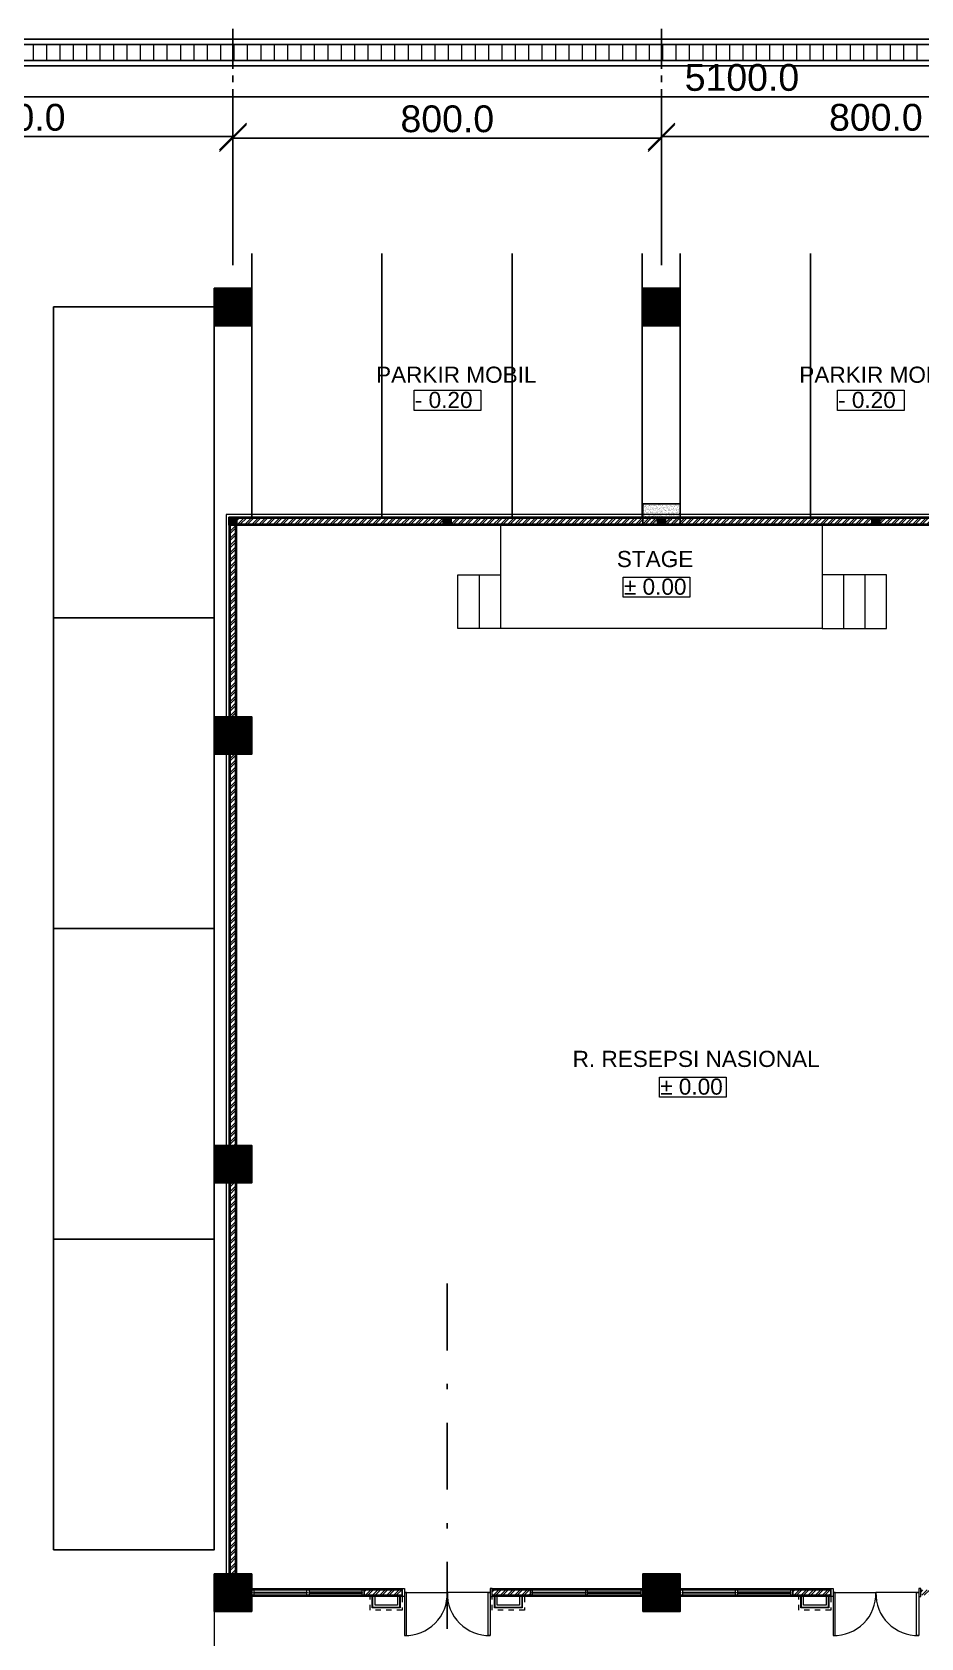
# Model space of a CAD drawing. Header units: inches. Extents: x 249 to 1192, y -18 to 440.
# Drawn here: x 777.6 to 794.19, y 248.33 to 278.3 of the extents above; entities that cross this region are included whole.
import ezdxf

# ---------------------------------------------------------------- set-up
doc = ezdxf.new("R2010")
doc.units = ezdxf.units.IN
doc.header["$MEASUREMENT"] = 0
for name, pattern in [('CENTER2', [1.125, 0.75, -0.125, 0.125, -0.125]), ('DASHDOT', [1, 0.5, -0.25, 0, -0.25]), ('DASHED2', [0.375, 0.25, -0.125])]:
    doc.linetypes.add(name, pattern=pattern)
for name, color, linetype, lineweight in [('ARSIR BETON', 8, 'Continuous', 0), ('DIMENSI', 85, 'Continuous', 20), ('DINDING', 6, 'Continuous', 0), ('DINDING2', 137, 'Continuous', 20), ('KACA', 141, 'Continuous', 30), ('KUSEN', 16, 'Continuous', 15), ('PARTISI', 113, 'Continuous', 15), ('TEXT (KET. RUANG)', 7, 'Continuous', 5), ('TEXT (KETERANGAN)', 7, 'Continuous', 25)]:
    doc.layers.add(name, color=color, linetype=linetype, lineweight=lineweight)
for name, color, linetype in [('ARSIR DINDING', 64, 'Continuous'), ('AS', 15, 'CENTER2'), ('KENDARAAN', 9, 'Continuous'), ('KOLOM', 5, 'Continuous'), ('SALURAN', 117, 'Continuous')]:
    doc.layers.add(name, color=color, linetype=linetype)
doc.styles.get("Standard").update_dxf_attribs({"font": 'arial.ttf'})
doc.dimstyles.new('UK. GDG PERTEMUAN', dxfattribs={"dimtxt": 0.5, "dimasz": 0.5, "dimexe": 0.5, "dimexo": 0.05, "dimgap": 0.1, "dimtad": 2, "dimdec": 0, "dimlfac": 100, "dimzin": 0, "dimdsep": 46, "dimtxsty": 'Standard', "dimblk": 'OBLIQUE', "dimcen": 0.09, "dimclrd": 8, "dimclre": 256, "dimclrt": 256, "dimadec": 0, "dimazin": 0, "dimtfac": 1, "dimtdec": 0, "dimtofl": 0, "dimtmove": 0, "dimatfit": 3, "dimldrblk": 'OBLIQUE', "dimfxl": 0, "dimtolj": 1, "dimtzin": 0, "dimarcsym": 0})

# ---------------------------------------------------------------- blocks, each defined once
blk = doc.blocks.new('K1')
at = {"layer": 'ARSIR BETON'}
h = blk.add_hatch(dxfattribs=at)
h.set_pattern_fill('ANSI37', color=256, scale=0.15, style=0)
h.set_pattern_definition([(45, (258.37489, 277.120751), (-0.01325825, 0.01325825), []), (135, (258.37489, 277.120751), (-0.01325825, -0.01325825), [])])
h.paths.add_polyline_path([(259.125, 277.171), (259.125, 277.871), (258.425, 277.871), (258.425, 277.171)])
at = {"layer": 'KOLOM'}
blk.add_lwpolyline([(258.425, 277.171), (259.125, 277.171), (259.125, 277.871), (258.425, 277.871)], close=True, dxfattribs=at)
for points in [[(258.725, 277.571), (258.825, 277.471)], [(258.725, 277.471), (258.825, 277.571)]]:
    blk.add_lwpolyline(points, dxfattribs=at)
blk = doc.blocks.new('P1')
for points in [[(-56.664, 234.186), (-56.664, 234.986), (-56.624, 234.986), (-56.624, 234.186), (-56.664, 234.186)], [(-55.064, 234.186), (-55.064, 234.986), (-55.104, 234.986), (-55.104, 234.186), (-55.064, 234.186)], [(-56.664, 234.186), (-55.864, 234.186)], [(-55.064, 234.186), (-55.864, 234.186)]]:
    blk.add_lwpolyline(points)
for points in [[(-56.704, 234.111), (-56.664, 234.111), (-56.664, 234.261), (-56.704, 234.261)], [(-55.024, 234.111), (-55.064, 234.111), (-55.064, 234.261), (-55.024, 234.261)]]:
    blk.add_lwpolyline(points, close=True)
for centre, start, end in [((-56.644, 234.206), 358.5312, 91.4688), ((-55.084, 234.206), 88.5312, 181.4688)]:
    blk.add_arc(centre, 0.78, start, end)
blk = doc.blocks.new('ELV. %%p 0.00')
at = {"layer": 'TEXT (KET. RUANG)', "color": 1}
blk.add_lwpolyline([(129.653, 342.974), (130.895, 342.974), (130.895, 342.601), (129.653, 342.601)], close=True, dxfattribs=at)
at = {"layer": 'TEXT (KET. RUANG)'}
blk.add_text('%%P 0.00', height=0.3015, dxfattribs=at).set_placement((129.664, 342.645))
blk = doc.blocks.new('K2')
at = {"layer": 'ARSIR BETON'}
h = blk.add_hatch(dxfattribs=at)
h.set_pattern_fill('ANSI37', color=256, scale=0.1, style=0)
h.set_pattern_definition([(45, (-38.743626, 268.082874), (-0.0088388, 0.0088388), []), (135, (-38.743626, 268.082874), (-0.0088388, -0.0088388), [])])
h.paths.add_polyline_path([(-38.594, 268.233), (-38.744, 268.233), (-38.744, 268.083), (-38.594, 268.083)])
at = {"layer": 'KOLOM'}
blk.add_lwpolyline([(-38.744, 268.083), (-38.594, 268.083), (-38.594, 268.233), (-38.744, 268.233)], close=True, dxfattribs=at)
blk = doc.blocks.new('LT1')
h = blk.add_hatch()
h.set_pattern_fill('AR-SAND', color=256, scale=0.025, style=0)
h.set_pattern_definition([(37.5, (710.758337, 134.081944), (-0.0015748, 0.0481706), [0, -0.038, 0, -0.0425, 0, -0.040625]), (7.5, (710.75834, 134.081944), (0.0442444, 0.0705537), [0, -0.0205, 0, -0.03425, 0, -0.013125]), (327.5, (710.727587, 134.081944), (0.0778535, 0.0001415), [0, -0.0125, 0, -0.045, 0, -0.05875]), (317.5, (710.72759, 134.081944), (0.075153, 0.021942), [0, -0.00625, 0, -0.0295, 0, -0.03375])])
h.paths.add_polyline_path([(710.758, 134.082), (711.458, 134.082), (711.458, 134.482), (710.758, 134.482)])
at = {"layer": 'ARSIR DINDING'}
h = blk.add_hatch(dxfattribs=at)
h.set_pattern_fill('ANSI32', color=256, scale=0.25, style=0)
h.set_pattern_definition([(45, (703.05834, 114.50694), (-0.06629126, 0.06629126), []), (45, (703.10253, 114.50694), (-0.06629126, 0.06629126), [])])
h.paths.add_polyline_path([(703.058, 114.507), (703.158, 114.507), (703.158, 134.082), (703.058, 134.082)])
h = blk.add_hatch(dxfattribs=at)
h.set_pattern_fill('ANSI32', color=256, scale=0.25, style=0)
h.set_pattern_definition([(45, (703.18334, 134.10694), (-0.06629126, 0.06629126), []), (45, (703.22753, 134.10694), (-0.06629126, 0.06629126), [])])
h.paths.add_polyline_path([(722.003, 134.207), (722.003, 134.107), (722.153, 134.107), (722.153, 134.207)])
h.paths.add_polyline_path([(720.282, 134.107), (720.282, 134.207), (703.183, 134.207), (703.183, 134.107)])
h = blk.add_hatch(dxfattribs=at)
h.set_pattern_fill('ANSI32', color=256, scale=0.25, style=0)
h.set_pattern_definition([(45, (705.55859, 114.10694), (-0.0662913, 0.0662913), []), (45, (705.60279, 114.10694), (-0.0662913, 0.0662913), [])])
h.paths.add_polyline_path([(706.269, 114.207), (705.559, 114.207), (705.559, 114.107), (706.269, 114.107)])
h.paths.add_polyline_path([(708.659, 114.207), (707.949, 114.207), (707.949, 114.107), (708.659, 114.107)])
h = blk.add_hatch(dxfattribs=at)
h.set_pattern_fill('ANSI32', color=256, scale=0.25, style=0)
h.set_pattern_definition([(45, (713.55808, 114.10694), (-0.0662913, 0.0662913), []), (45, (713.602275, 114.10694), (-0.0662913, 0.0662913), [])])
h.paths.add_polyline_path([(714.268, 114.207), (713.558, 114.207), (713.558, 114.107), (714.268, 114.107)])
h.paths.add_polyline_path([(716.658, 114.207), (715.948, 114.207), (715.948, 114.107), (716.658, 114.107)])
at = {"layer": 'DINDING2'}
h = blk.add_hatch(dxfattribs=at)
h.set_pattern_fill('_USER', color=23, scale=0.25, angle=90, style=0, pattern_type=0)
h.set_pattern_definition([(90, (701.62636, 142.75694), (-0.25, 2e-17), [])])
h.paths.add_polyline_path([(685.159, 143.057), (685.159, 142.757), (738.458, 142.757), (738.458, 143.057)])
blk.add_lwpolyline([(703.458, 139.157), (703.458, 134.232)])
at = {"layer": 'DINDING'}
for points in [[(722.153, 134.232), (722.153, 134.282), (703.033, 134.282), (702.983, 134.282), (702.983, 114.507)], [(714.108, 134.082), (714.108, 132.157), (708.108, 132.157), (708.108, 134.082)], [(707.708, 132.157), (707.308, 132.157), (707.308, 133.157), (707.708, 133.157)], [(708.108, 132.157), (707.708, 132.157), (707.708, 133.157), (708.108, 133.157)], [(714.108, 132.157), (714.508, 132.157), (714.508, 133.157), (714.108, 133.157)], [(714.508, 132.157), (714.908, 132.157), (714.908, 133.157), (714.508, 133.157)], [(714.908, 132.157), (715.308, 132.157), (715.308, 133.157), (714.908, 133.157)], [(702.759, 113.807), (702.759, 105.157)]]:
    blk.add_lwpolyline(points, dxfattribs=at)
for points in [[(703.033, 114.507), (703.183, 114.507), (703.183, 134.082), (703.033, 134.082)], [(703.183, 134.082), (722.153, 134.082), (722.153, 134.232), (703.183, 134.232)], [(706.269, 114.082), (703.458, 114.082), (703.458, 114.232), (706.269, 114.232)], [(707.949, 114.232), (714.268, 114.232), (714.268, 114.082), (707.949, 114.082)]]:
    blk.add_lwpolyline(points, close=True, dxfattribs=at)
at = {"layer": 'DINDING2'}
for points in [[(703.058, 114.507), (703.158, 114.507), (703.158, 134.082), (703.058, 134.082)], [(703.183, 134.107), (722.153, 134.107), (722.153, 134.207), (703.183, 134.207)], [(706.269, 114.107), (703.458, 114.107), (703.458, 114.207), (706.269, 114.207)], [(714.268, 114.107), (707.949, 114.107), (707.949, 114.207), (714.268, 114.207)]]:
    blk.add_lwpolyline(points, close=True, dxfattribs=at)
at = {"layer": 'KACA'}
for points in [[(703.499, 114.162), (704.489, 114.162), (704.489, 114.152), (703.499, 114.152)], [(705.519, 114.162), (704.529, 114.162), (704.529, 114.152), (705.519, 114.152)], [(708.699, 114.162), (709.688, 114.162), (709.688, 114.152), (708.699, 114.152)], [(710.718, 114.162), (709.728, 114.162), (709.728, 114.152), (710.718, 114.152)], [(711.498, 114.162), (712.488, 114.162), (712.488, 114.152), (711.498, 114.152)], [(713.518, 114.162), (712.528, 114.162), (712.528, 114.152), (713.518, 114.152)]]:
    blk.add_lwpolyline(points, close=True, dxfattribs=at)
at = {"layer": 'KENDARAAN'}
for points in [[(705.888, 139.157), (705.888, 134.232)], [(708.318, 139.157), (708.318, 134.232)], [(710.748, 139.157), (710.748, 134.232)], [(711.458, 139.157), (711.458, 134.232)], [(713.888, 139.157), (713.888, 134.232)]]:
    blk.add_lwpolyline(points, dxfattribs=at)
for points in [[(699.758, 132.357), (702.758, 132.357), (702.758, 138.157), (699.758, 138.157)], [(699.758, 126.557), (702.758, 126.557), (702.758, 132.357), (699.758, 132.357)], [(699.758, 120.757), (702.758, 120.757), (702.758, 126.557), (699.758, 126.557)], [(699.758, 114.957), (702.758, 114.957), (702.758, 120.757), (699.758, 120.757)]]:
    blk.add_lwpolyline(points, close=True, dxfattribs=at)
at = {"layer": 'KOLOM'}
blk.add_lwpolyline([(710.758, 134.082), (711.458, 134.082), (711.458, 134.482), (710.758, 134.482)], close=True, dxfattribs=at)
at = {"layer": 'KUSEN'}
for points in [[(703.459, 114.107), (703.459, 114.207), (703.499, 114.207), (703.499, 114.107), (703.459, 114.107)], [(704.489, 114.107), (704.489, 114.207), (704.529, 114.207), (704.529, 114.107), (704.489, 114.107)], [(705.519, 114.107), (705.519, 114.207), (705.559, 114.207), (705.559, 114.107), (705.519, 114.107)], [(708.699, 114.107), (708.699, 114.207), (708.659, 114.207), (708.659, 114.107), (708.699, 114.107)], [(709.728, 114.107), (709.728, 114.207), (709.688, 114.207), (709.688, 114.107), (709.728, 114.107)], [(710.758, 114.107), (710.758, 114.207), (710.718, 114.207), (710.718, 114.107), (710.758, 114.107)], [(711.458, 114.107), (711.458, 114.207), (711.498, 114.207), (711.498, 114.107), (711.458, 114.107)], [(712.488, 114.107), (712.488, 114.207), (712.528, 114.207), (712.528, 114.107), (712.488, 114.107)], [(713.518, 114.107), (713.518, 114.207), (713.558, 114.207), (713.558, 114.107), (713.518, 114.107)]]:
    blk.add_lwpolyline(points, dxfattribs=at)
for points in [[(703.459, 114.107), (705.559, 114.107), (705.559, 114.207), (703.459, 114.207)], [(710.758, 114.107), (708.659, 114.107), (708.659, 114.207), (710.758, 114.207)], [(711.458, 114.107), (713.558, 114.107), (713.558, 114.207), (711.458, 114.207)]]:
    blk.add_lwpolyline(points, close=True, dxfattribs=at)
at = {"layer": 'PARTISI', "linetype": 'DASHED2', "ltscale": 0.1}
for points in [[(706.269, 114.082), (706.269, 113.832), (705.669, 113.832), (705.669, 114.082)], [(708.549, 114.082), (708.549, 113.832), (707.949, 113.832), (707.949, 114.082)], [(714.268, 114.082), (714.268, 113.832), (713.668, 113.832), (713.668, 114.082)]]:
    blk.add_lwpolyline(points, dxfattribs=at)
at = {"layer": 'PARTISI'}
for points in [[(706.229, 114.082), (706.229, 113.872), (705.709, 113.872), (705.709, 114.082)], [(706.219, 114.082), (706.219, 113.882), (705.719, 113.882), (705.719, 114.082)], [(706.179, 114.082), (706.179, 113.922), (705.759, 113.922), (705.759, 114.082)], [(708.509, 114.082), (708.509, 113.872), (707.989, 113.872), (707.989, 114.082)], [(708.499, 114.082), (708.499, 113.882), (707.999, 113.882), (707.999, 114.082)], [(708.459, 114.082), (708.459, 113.922), (708.039, 113.922), (708.039, 114.082)], [(714.228, 114.082), (714.228, 113.872), (713.708, 113.872), (713.708, 114.082)], [(714.218, 114.082), (714.218, 113.882), (713.718, 113.882), (713.718, 114.082)], [(714.178, 114.082), (714.178, 113.922), (713.758, 113.922), (713.758, 114.082)]]:
    blk.add_lwpolyline(points, dxfattribs=at)
at = {"layer": 'SALURAN'}
for points in [[(685.108, 142.657), (738.458, 142.656), (738.458, 143.156), (685.108, 143.157)], [(685.159, 143.057), (738.458, 143.057)], [(685.159, 142.757), (738.458, 142.757)]]:
    blk.add_lwpolyline(points, dxfattribs=at)
at = {"layer": 'TEXT (KET. RUANG)', "color": 1}
for points in [[(706.491, 136.601), (707.733, 136.601), (707.733, 136.227), (706.491, 136.227)], [(714.391, 136.601), (715.634, 136.601), (715.634, 136.227), (714.391, 136.227)]]:
    blk.add_lwpolyline(points, close=True, dxfattribs=at)
at = {"xscale": -1, "rotation": 180}
for p in [(741.777, 402.315), (745.777, 402.315), (749.777, 402.315), (753.777, 402.315)]:
    blk.add_blockref('K2', p, dxfattribs=at)
for p in [(580.741, -209.86), (581.418, -219.192)]:
    blk.add_blockref('ELV. %%p 0.00', p)
at = {"layer": 'KOLOM'}
for p in [(444.333, -139.364), (452.333, -139.364), (444.333, -147.364), (444.333, -155.364), (444.333, -163.364), (452.333, -163.364)]:
    blk.add_blockref('K1', p, dxfattribs=at)
at = {"layer": 'KUSEN', "rotation": 179.9999999999999}
for p in [(651.245, 348.343), (659.245, 348.343)]:
    blk.add_blockref('P1', p, dxfattribs=at)
at = {"layer": 'TEXT (KET. RUANG)'}
for s, p in [('PARKIR MOBIL', (705.778, 136.742)), ('PARKIR MOBIL', (713.679, 136.742)), ('- 0.20', (706.502, 136.271)), ('- 0.20', (714.403, 136.271)), ('STAGE', (710.273, 133.301)), ('R. RESEPSI NASIONAL', (709.448, 123.97))]:
    blk.add_text(s, height=0.3015, dxfattribs=at).set_placement(p)
blk = doc.blocks.new('_Oblique')
at = {"color": 0, "linetype": 'ByBlock', "lineweight": -2}
blk.add_line((-0.5, -0.5), (0.5, 0.5), dxfattribs=at)
blk = doc.blocks.new('*D221')
at = {"layer": 'DEFPOINTS', "color": 0}
for p in [(781.353, 276.352), (773.353, 273.898), (781.353, 273.898)]:
    blk.add_point(p, dxfattribs=at)
at = {"layer": 'DIMENSI', "lineweight": -2}
for p, q in [((773.353, 273.948), (773.353, 276.852)), ((781.353, 273.948), (781.353, 276.852))]:
    blk.add_line(p, q, dxfattribs=at)
at = {"layer": 'DIMENSI', "color": 8, "lineweight": -2}
blk.add_line((773.353, 276.352), (781.353, 276.352), dxfattribs=at)
at = {"layer": 'DIMENSI', "color": 8, "lineweight": -2, "xscale": 0.5, "yscale": 0.5, "zscale": 0.5, "rotation": 180}
blk.add_blockref('_Oblique', (773.353, 276.352), dxfattribs=at)
at = {"layer": 'DIMENSI', "color": 8, "lineweight": -2, "xscale": 0.5, "yscale": 0.5, "zscale": 0.5}
blk.add_blockref('_Oblique', (781.353, 276.352), dxfattribs=at)
at = {"layer": 'DIMENSI', "insert": (777.353, 276.708), "char_height": 0.5, "attachment_point": 5}
blk.add_mtext('\\A1;800.0', dxfattribs=at)
blk = doc.blocks.new('*D222')
at = {"layer": 'DEFPOINTS', "color": 0}
for p in [(789.353, 276.324), (781.353, 273.898), (789.353, 273.898)]:
    blk.add_point(p, dxfattribs=at)
at = {"layer": 'DIMENSI', "lineweight": -2}
for p, q in [((781.353, 273.948), (781.353, 276.824)), ((789.353, 273.948), (789.353, 276.824))]:
    blk.add_line(p, q, dxfattribs=at)
at = {"layer": 'DIMENSI', "color": 8, "lineweight": -2}
blk.add_line((781.353, 276.324), (789.353, 276.324), dxfattribs=at)
at = {"layer": 'DIMENSI', "color": 8, "lineweight": -2, "xscale": 0.5, "yscale": 0.5, "zscale": 0.5, "rotation": 180}
blk.add_blockref('_Oblique', (781.353, 276.324), dxfattribs=at)
at = {"layer": 'DIMENSI', "color": 8, "lineweight": -2, "xscale": 0.5, "yscale": 0.5, "zscale": 0.5}
blk.add_blockref('_Oblique', (789.353, 276.324), dxfattribs=at)
at = {"layer": 'DIMENSI', "insert": (785.353, 276.68), "char_height": 0.5, "attachment_point": 5}
blk.add_mtext('\\A1;800.0', dxfattribs=at)
blk = doc.blocks.new('*D224')
at = {"layer": 'DEFPOINTS', "color": 0}
for p in [(789.353, 276.352), (789.353, 273.898), (797.353, 273.898)]:
    blk.add_point(p, dxfattribs=at)
at = {"layer": 'DIMENSI', "lineweight": -2}
for p, q in [((789.353, 273.948), (789.353, 276.852)), ((797.353, 273.948), (797.353, 276.852))]:
    blk.add_line(p, q, dxfattribs=at)
at = {"layer": 'DIMENSI', "color": 8, "lineweight": -2}
blk.add_line((797.353, 276.352), (789.353, 276.352), dxfattribs=at)
at = {"layer": 'DIMENSI', "color": 8, "lineweight": -2, "xscale": 0.5, "yscale": 0.5, "zscale": 0.5, "rotation": 180}
blk.add_blockref('_Oblique', (789.353, 276.352), dxfattribs=at)
at = {"layer": 'DIMENSI', "color": 8, "lineweight": -2, "xscale": 0.5, "yscale": 0.5, "zscale": 0.5}
blk.add_blockref('_Oblique', (797.353, 276.352), dxfattribs=at)
at = {"layer": 'DIMENSI', "insert": (793.353, 276.708), "char_height": 0.5, "attachment_point": 5}
blk.add_mtext('\\A1;800.0', dxfattribs=at)
blk = doc.blocks.new('*D227')
at = {"layer": 'DEFPOINTS', "color": 0}
for p in [(816.353, 277.096), (765.353, 275.448), (816.353, 275.4)]:
    blk.add_point(p, dxfattribs=at)
at = {"layer": 'DIMENSI', "lineweight": -2}
for p, q in [((765.353, 275.498), (765.353, 277.596)), ((816.353, 275.45), (816.353, 277.596))]:
    blk.add_line(p, q, dxfattribs=at)
at = {"layer": 'DIMENSI', "color": 8, "lineweight": -2}
blk.add_line((765.353, 277.096), (816.353, 277.096), dxfattribs=at)
at = {"layer": 'DIMENSI', "color": 8, "lineweight": -2, "xscale": 0.5, "yscale": 0.5, "zscale": 0.5, "rotation": 180}
blk.add_blockref('_Oblique', (765.353, 277.096), dxfattribs=at)
at = {"layer": 'DIMENSI', "color": 8, "lineweight": -2, "xscale": 0.5, "yscale": 0.5, "zscale": 0.5}
blk.add_blockref('_Oblique', (816.353, 277.096), dxfattribs=at)
at = {"layer": 'DIMENSI', "insert": (790.853, 277.452), "char_height": 0.5, "attachment_point": 5}
blk.add_mtext('\\A1;5100.0', dxfattribs=at)

msp = doc.modelspace()

# ---------------------------------------------------------------- linework, layer by layer
at = {"layer": 'AS'}
for points in [[(781.353, 276.489), (781.353, 278.3698)], [(789.353, 276.489), (789.353, 278.3698)]]:
    msp.add_lwpolyline(points, dxfattribs=at)
at = {"layer": 'TEXT (KETERANGAN)', "linetype": 'DASHDOT', "ltscale": 2.5}
msp.add_lwpolyline([(785.3535, 235.4929), (785.3535, 255.3212)], dxfattribs=at)

# ---------------------------------------------------------------- block references
msp.add_blockref('LT1', (78.2446, 135.0136))

# ---------------------------------------------------------------- dimensions: what is measured, and where the dimension line sits
at = {"layer": 'DIMENSI'}
dim = msp.add_linear_dim(base=(816.353, 277.0963), p1=(765.353, 275.4481), p2=(816.353, 275.4003), dimstyle='UK. GDG PERTEMUAN', override={"dimdec": 1}, dxfattribs=at)
dim.commit()
dim.dimension.update_dxf_attribs({"geometry": '*D227', "text_midpoint": (790.853, 277.4515)})
for p1, p2, distance, picture, middle in [((773.353, 273.8981), (781.353, 273.8981), 2.4544, '*D221', (777.353, 276.7077)), ((781.353, 273.8981), (789.353, 273.8981), 2.4263, '*D222', (785.353, 276.6797)), ((797.353, 273.8981), (789.353, 273.8981), -2.4544, '*D224', (793.353, 276.7077))]:
    dim = msp.add_aligned_dim(p1=p1, p2=p2, distance=distance, dimstyle='UK. GDG PERTEMUAN', override={"dimdec": 1}, dxfattribs=at)
    dim.commit()
    dim.dimension.update_dxf_attribs({"geometry": picture, "text_midpoint": middle})

doc.saveas('drawing.dxf')
